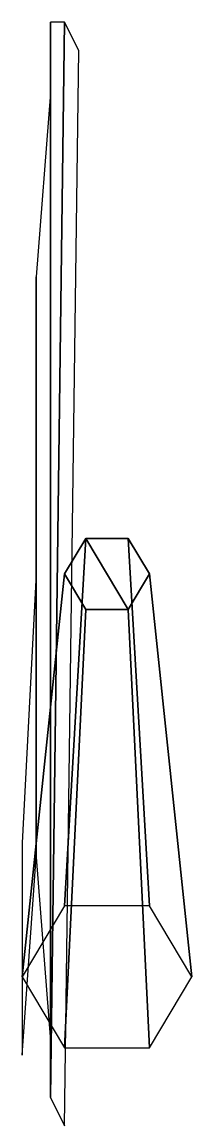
# Model space of a CAD drawing. Extents: x -0.06 to 0.06, y 1.77 to 2.55.
import ezdxf

# ---------------------------------------------------------------- set-up
doc = ezdxf.new("R2010")
doc.units = 0
doc.layers.add('SHASSIS', color=3, linetype='CONTINUOUS')

msp = doc.modelspace()

# ---------------------------------------------------------------- linework, layer by layer
at = {"layer": 'SHASSIS'}
for points in [[(-0.04, 1.79, -0.97), (-0.03, 1.77, -1.05), (-0.02, 2.53, -1.13), (-0.03, 2.55, -1.05)], [(-0.04, 1.79, -0.93), (-0.04, 1.79, -0.97), (-0.03, 2.55, -1.05), (-0.04, 2.55, -0.97)], [(-0.04, 1.83, -0.84), (-0.04, 1.79, -0.93), (-0.04, 2.55, -0.97), (-0.04, 2.5, -0.84)], [(-0.05, 1.96, -0.7), (-0.04, 1.83, -0.84), (-0.04, 2.5, -0.84), (-0.05, 2.37, -0.7)], [(-0.05, 2.13, -0.64), (-0.05, 1.96, -0.7), (-0.05, 2.37, -0.7), (-0.05, 2.2, -0.64)], [(-0.03, 1.92549, 0.03597), (-0.06, 1.8753, 0.02252), (-0.03, 2.16, -1.04), (-0.015, 2.1851, -1.03328)], [(0.03, 1.92549, 0.03597), (-0.03, 1.92549, 0.03597), (-0.015, 2.1851, -1.03328), (0.015, 2.1851, -1.03328)], [(-0.03, 2.16, -1.04), (-0.015, 2.1349, -1.04672), (0.015, 2.1349, -1.04672), (-0.015, 2.1851, -1.03328)], [(-0.015, 2.1851, -1.03328), (0.015, 2.1349, -1.04672), (0.03, 2.16, -1.04), (0.015, 2.1851, -1.03328)], [(0.06, 1.8753, 0.02252), (0.03, 1.92549, 0.03597), (0.015, 2.1851, -1.03328), (0.03, 2.16, -1.04)], [(-0.06, 1.8753, 0.02252), (-0.03, 1.82511, 0.00907), (-0.015, 2.1349, -1.04672), (-0.03, 2.16, -1.04)], [(-0.06, 1.82, -0.06), (-0.05, 1.96, -0.7), (-0.05, 2.16, -0.7), (-0.06, 1.97, -0.06)], [(0.03, 1.82511, 0.00907), (0.06, 1.8753, 0.02252), (0.03, 2.16, -1.04), (0.015, 2.1349, -1.04672)], [(-0.03, 1.82511, 0.00907), (0.03, 1.82511, 0.00907), (0.015, 2.1349, -1.04672), (-0.015, 2.1349, -1.04672)]]:
    msp.add_3dface(points, dxfattribs=at)

doc.saveas('drawing.dxf')
